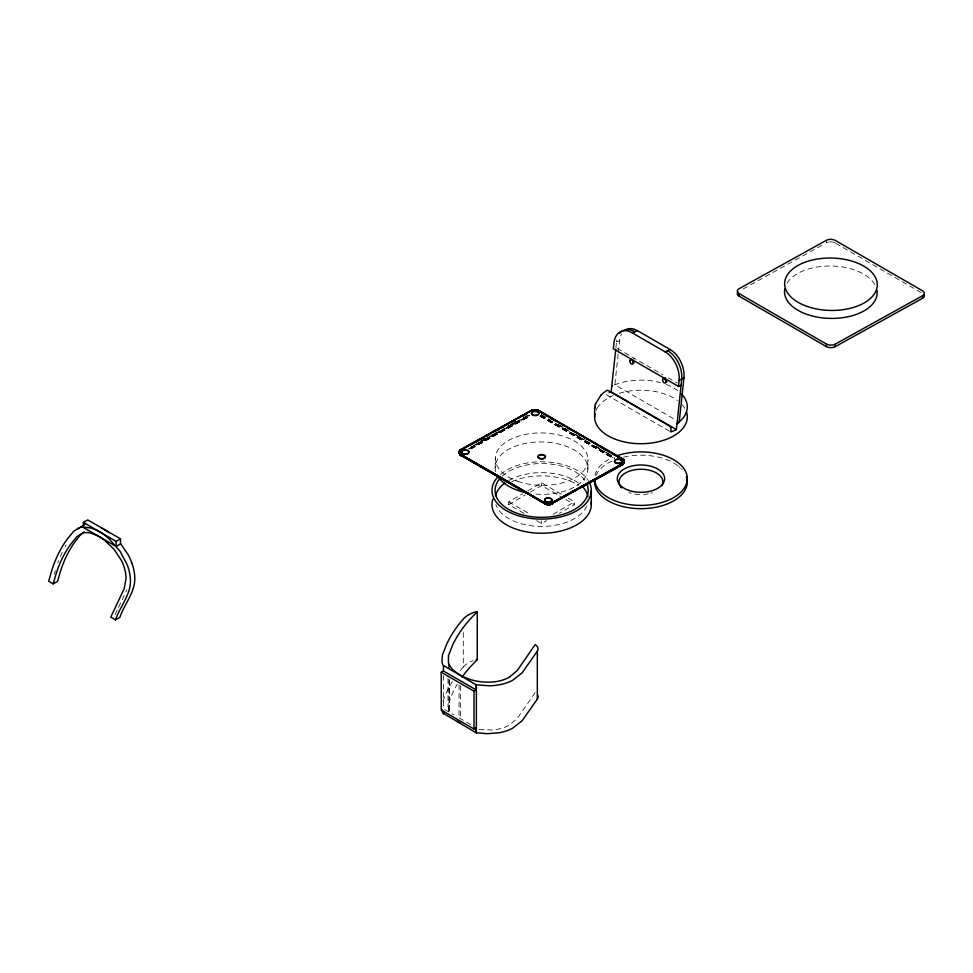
<?xml version="1.0" encoding="UTF-8"?>
<svg xmlns="http://www.w3.org/2000/svg" width="973" height="973" viewBox="0 0 973 973"><rect width="100%" height="100%" fill="white"/><g stroke="black" fill="none" stroke-linecap="round" stroke-linejoin="round"><path stroke-width="0.73" stroke-dasharray="4.87 3.65" d="M495.196 467.612L495.366 458.149M587.838 469.156L588.008 459.694M826.442 240.282L826.405 242.824A6.179 3.491 1 0 1 828.558 242.058M921.188 292.618L835.138 242.934L835.187 240.38M449.319 679.908L449.319 712.844L449.04 712.272A31.355 18.11 0 0 1 448.419 710.533L448.48 703.601L452.579 693.141A218.791 126.32 0 0 1 457.346 684.141M615.921 347.677L616.408 343.177M618.147 353.99L614.863 384.785L675.286 419.679M618.305 352.53L619.57 340.793A22.33 14.461 67 0 1 621.552 334.116M54.293 574.094L55.303 570.677M442.885 701.253L446.607 692.229A224.629 129.689 0 0 1 452.64 681.161M118.499 607.456L126.928 589.76M115.155 614.583L117.855 608.83M535.211 692.521L517.235 718.439L509.536 724.994A29.883 17.259 0 0 1 496.85 729.422A30.637 17.684 0 0 1 491.183 730.042L478.144 729.264M523.9 513.343L508.697 504.573L508.697 501.849L522.635 493.798M527.707 490.879L541.633 482.827L563.172 495.269M508.697 504.573L525.165 495.062M530.236 492.143L541.633 485.551L560.63 496.522M553.029 514.279L574.569 501.849L574.569 504.573L559.366 513.343M536.573 520.664L541.633 523.583L546.704 520.664M743.031 289.017L823.754 244.296M481.307 440.696L486.585 437.777M511.628 423.9L515.581 421.71M481.416 440.866L486.682 437.947M491.961 435.028L495.914 432.839M507.772 426.259L515.678 421.881M474.933 444.685L486.792 438.118M488.118 437.388L502.615 429.348M507.882 426.429L518.427 420.591M523.693 417.672L528.971 414.753M471.09 447.045L529.081 414.912M471.212 447.203L529.203 415.07M468.706 448.808L529.324 415.228M468.84 448.954L529.446 415.374M468.974 449.088L529.58 415.507M470.421 448.492L529.713 415.641M470.567 448.602L529.993 415.86M470.847 448.808L530.127 415.958M470.993 448.894L530.273 416.055M619.57 340.793L616.566 341.669A22.61 14.644 67 0 1 617.004 339.224M617.223 348.431L662.844 374.763M668.05 377.767L677.172 383.034M669.473 431.209L605.498 394.272A46.765 23.243 6.1 0 1 608.198 393.007M541.353 414.705L549.137 419.193M558.21 424.435L565.994 428.923M575.067 434.165L582.839 438.653M595.804 446.133L599.696 448.383M541.243 414.863L550.317 420.105M558.101 424.593L567.174 429.835M574.946 434.323L584.031 439.565M585.32 440.319L590.514 443.311M595.695 446.303L600.876 449.295M606.07 452.287L609.949 454.537M541.134 415.033L550.207 420.275M557.979 424.763L590.392 443.469M595.573 446.461L611.129 455.449M541.012 415.191L613.598 457.103M540.879 415.337L614.766 457.991M540.757 415.483L614.632 458.137M540.623 415.617L614.498 458.271M540.392 415.872L614.364 458.392M540.246 415.982L613.975 458.551M540.1 416.079L613.829 458.648M539.966 416.164L613.683 458.721M568.232 498.188L574.569 501.849M565.702 499.453L574.569 504.573M508.697 501.849L530.236 514.279M444.734 709.585L453.904 714.875M459.147 717.904L470.944 724.715M541.633 482.827L541.633 485.551M541.633 520.859L541.633 523.583M463.294 632.547L463.294 666.979A224.629 129.689 0 0 0 460.351 670.47M460.472 685.71L460.472 718.646M459.037 684.87L459.037 717.819M449.648 680.492L449.648 713.428M449.04 679.324L449.04 712.272M448.006 678.607L448.006 707.055M443.433 675.542L443.433 708.831M595.999 475.456A46.327 26.745 0 0 1 613.075 460.57M623.596 457.128A46.327 26.745 0 0 1 673.717 463.014M674.289 463.355A46.327 26.745 0 0 1 677.463 465.459M677.962 465.836A46.327 26.745 0 0 1 678.436 466.213M679.361 466.967A46.327 26.745 0 0 1 679.811 467.356M680.674 468.159A46.327 26.745 0 0 1 681.076 468.56M681.866 469.375A46.327 26.745 0 0 1 682.231 469.789M594.977 475.396A46.327 26.745 0 0 1 613.075 457.286M652.421 492.715A21.929 12.661 0 0 1 650.828 493.238M648.286 493.858A21.929 12.661 0 0 1 632.997 493.725M631.319 493.299A21.929 12.661 0 0 1 628.923 492.52M787.023 283.167A46.327 26.198 1 0 1 832.438 266.043A46.327 26.198 1 0 1 875.566 285.953M829.483 241.912A6.179 3.491 1 0 1 832.049 241.949M832.681 242.046A6.179 3.491 1 0 1 835.138 242.934M495.768 471.723A46.327 26.198 1 0 1 538.823 441.961A46.327 26.198 1 0 1 587.814 469.764A46.327 26.198 1 0 1 535.077 494.029M595.999 410.497A46.327 26.745 0 0 1 596.899 408.696M597.154 408.259A46.327 26.745 0 0 1 613.075 395.597M619.205 393.347A46.327 26.745 0 0 1 677.463 400.499M682.231 404.817A46.327 26.745 0 0 1 684.761 408.259M614.389 384.967A46.327 26.745 0 0 1 660.533 382.632M666.189 384.444A46.327 26.745 0 0 1 678.436 391.158M633.472 358.368A2.469 1.605 67 0 1 634.822 358.867M463.294 666.979A27.901 16.115 0 0 1 473.182 660.606M57.821 562.905A224.982 129.895 60 0 1 58.611 560.776M60.29 556.629A224.982 129.895 60 0 1 64.023 548.748M65.033 546.875A224.982 129.895 60 0 1 66.079 545.026M511.749 481.671A49.659 28.679 0 0 1 578.546 485.381M500.463 474.41A49.659 28.679 0 0 1 547.69 461.993A49.659 28.679 0 0 1 588.3 480.638M502.141 476.198A46.57 26.891 0 0 1 546.911 463.732A46.57 26.891 0 0 1 585.673 481.696M586.828 506.033A46.57 26.891 0 0 1 541.633 526.417A46.57 26.891 0 0 1 496.437 506.033M496.254 505.571A46.57 26.891 0 0 1 495.914 504.659M508.697 480.516A46.57 26.891 0 0 1 580.249 484.493M517.818 481.331A46.327 26.198 1 0 0 587.996 460.156A46.327 26.198 1 0 0 519.217 435.965A46.327 26.198 1 0 0 517.818 481.331"/><path stroke-width="1.46" d="M547.957 504.002C545.841 502.032 548.225 506.824 547.641 503.382M534.518 410.156L536.743 410.278M547.045 504.646C544.223 502.396 547.215 505.875 547.312 503.357M533.569 410.241L534.518 409.803M547.835 504.561C546.425 504.355 545.902 503.053 546.911 504.355M594.637 408.757L594.625 416.967M739.066 296.157L739.103 293.615A6.179 3.491 1 0 1 739.103 288.677L826.442 240.282A6.179 3.491 1 0 1 835.187 240.38L922.538 290.818A6.179 3.491 1 0 1 922.538 295.756L922.501 298.31L835.15 346.704A6.179 3.491 1 0 1 826.418 346.595L739.066 296.157A6.179 3.491 1 0 1 738.081 291.936M826.418 346.595L826.466 344.053L739.103 293.615M835.15 346.704L835.199 344.15L922.538 295.756M547.312 503.673C555.948 501.727 548.845 506.118 546.68 503.272M549.879 503.309C550.864 505.656 548.918 505.023 548.602 503.576M549.563 503.357L549.003 504.464M547.981 504.732L547.957 503.406M537.376 410.059L537.595 411.032M549.052 504.537L550.134 504.525L550.499 503.211M537.68 410.132L537.619 410.837M623.924 460.022L624.192 462.309L622.331 464.863L550.45 504.415L550.791 503.138M550.426 504.488L551.083 503.065M538.251 410.302L538.458 411.105L537.972 410.205M551.642 502.895C550.876 504.573 550.499 504.89 551.375 502.98M623.207 460.74L622.513 458.952L538.531 410.399M550.73 504.403L552.165 502.676L622.744 463.598L624.021 462.516L624.192 460.545M539.529 410.874L622.611 459.803L622.525 458.782L537.655 410.472M552.421 502.567C553.078 504.355 549.1 504.464 551.083 503.223M594.661 408.465L594.771 407.176M462.941 455.851C459.743 457.809 458.66 448.918 459.292 453.114C464.644 459.974 457.505 450.718 460.922 454.586L544.564 502.98M462.807 455.911L459.986 454.5L459.11 451.934L459.986 454.5L462.248 456.045M460.728 455.303L459.207 451.727L459.682 453.856L461.944 455.936M546.473 504.318L461.153 455.607L460.801 454.111M552.08 503.807L552.652 502.445M594.637 408.928L594.661 408.283M623.134 462.576C625.043 460.411 622.659 466.359 620.701 465.082C620.92 465.885 624.994 462.528 622.197 463.659M623.243 463.33C625.153 460.643 622.842 465.763 621.115 465.313M621.382 465.313L623.924 462.528L623.121 464.17L620.506 464.875L622.27 464.875L622.744 463.598L552.372 503.041M624.325 461.275L623.182 464.085M620.701 464.729L622.246 464.644L622.379 463.732M622.951 463.464L622.501 464.729M622.465 459.305L623.097 459.73L622.44 459.487M623.34 463.172L622.148 464.024M623.279 460.557L623.34 459.365L623.438 460.034M623.498 459.524L623.498 460.545M623.657 459.682L623.632 460.703L623.231 460.059M623.802 462.698L622.963 464.316M622.124 464.766L624.167 462.333L623.997 460.533M605.79 391.657A3.077 1.995 67 0 1 608.186 390.587L669.156 425.797A3.077 1.995 67 0 1 671.042 429.738L670.786 431.963A46.765 23.243 6.1 0 0 676.405 429.567L681.72 379.288A22.622 14.656 67 0 0 667.575 350.669M609.366 392.533A46.765 23.243 6.1 0 1 611.129 391.876L615.763 349.161M624.252 461.822L623.571 463.61L622.513 463.89M678.485 386.403L679.13 380.394A22.622 14.656 67 0 0 664.985 351.764L632.219 332.851A22.61 14.644 67 0 0 613.975 342.776L613.331 348.784L678.485 386.403L681.088 385.296M625.651 329.847A22.33 14.461 67 0 1 637.412 330.65L670.178 349.562A22.355 14.473 67 0 1 683.934 377.962L679.227 421.954L676.977 423.705A46.132 26.636 0 0 0 678.911 422.221L679.361 421.832A46.327 26.745 0 0 0 681.477 393.907M624.192 461.226C617.673 471.212 629.774 456.106 621.37 464.899M622.975 463.866L623.657 462.856L622.477 464.06M460.107 453.844L543.919 502.336L544.515 503.783L548.042 504.501M594.807 406.884L595.452 404.063M594.746 407.359L594.831 406.714M623.219 463.489L624.325 461.445L623.863 463.087M459.755 453.163C459.171 448.76 458.514 454.573 461.129 455.352L546.108 504.342M460.643 453.88C462.297 456.519 459.974 454.756 459.329 453.004C457.809 452.019 463.136 457.237 460.922 454.427M623.547 463.476L624.119 461.737L623.243 463.026M548.03 504.634L547.349 504.306M551.022 503.673L547.969 504.646M459.645 453.017L459.28 452.056M623.328 463.537L624.18 462.297M623.851 460.533L623.474 459.864M115.532 619.85C119.934 606.41 131.246 594.515 130.406 579.604A35.952 20.749 60 0 0 127.378 565.204L120.068 551.253L108.952 538.653A51.885 29.956 60 0 0 102.858 533.873A52.883 30.54 60 0 0 99.173 531.574A53.479 30.868 60 0 0 96.376 530.09L91.267 528.047L82.62 526.977A38.385 22.16 60 0 0 79.068 527.792L73.522 531.404L66.225 540.514A224.982 129.895 60 0 0 51.983 569.789L48.65 581.234L53.174 583.849L56.154 573.705A218.791 126.32 60 0 1 69.995 545.221L77.013 536.451L82.973 532.924A31.355 18.11 60 0 1 84.797 532.608L87.327 532.584A42.605 24.593 60 0 1 91.158 533.192L96.728 535.332A46.838 27.037 60 0 1 104.087 539.833L114.06 549.307L121.26 560.205A30.637 17.684 60 0 1 123.535 565.422A29.883 17.259 60 0 1 126.04 578.607L124.228 588.568L110.788 617.101L115.532 619.85L119.898 617.32C124.313 603.892 135.612 591.998 134.773 577.086A35.952 20.749 60 0 0 131.744 562.686M549.429 504.476L549.344 504.622M624.204 462.114L622.562 464.62L620.506 464.875M595.549 403.771L600.973 395.099M595.403 404.221L595.598 403.6M460.071 451.058L459.937 450.195L459.292 452.396M459.791 453.004L459.414 450.852M550.159 503.734L622.72 463.914M461.98 677.135A218.791 126.32 0 0 1 470.312 666.906L477.293 659.536L476.089 659.658M547.665 504.513L547.629 503.856M459.39 452.044L459.329 451.204M622.173 464.352L623.121 463.647M623.279 463.926L622.684 464.218M624.021 462.795L622.817 464.413M459.706 452.372L459.645 450.523M622.696 464.072L620.555 465.167M623.924 461.883L623.182 462.722M459.499 451.533L459.548 451.022M460.144 454.014L460.618 454.768L459.572 451.192M622.209 464.839L550.876 503.917M550.511 504.355L552.567 503.053M509.536 677.086L517.235 670.519L535.211 644.613A10.8 6.239 0 0 1 537.315 651.168L522.075 672.927L512.552 680.346A35.952 20.749 0 0 1 498.565 684.919L496.327 685.247A37.047 21.394 0 0 1 489.528 685.77L476.186 684.87L443.08 665.277A38.385 22.16 0 0 1 442.01 661.798L442.362 655.182L446.607 644.321A224.629 129.689 0 0 1 463.294 619.059A27.901 16.115 0 0 1 476.089 611.749L477.293 611.628L470.312 618.998A218.791 126.32 0 0 0 452.567 645.233L448.48 655.693L448.419 662.613A31.355 18.11 0 0 0 449.04 664.352L450.292 666.554A42.605 24.593 0 0 0 452.737 669.558C462.978 678.984 477.512 682.693 491.183 682.122A30.637 17.684 0 0 0 496.838 681.489A29.883 17.259 0 0 0 509.511 677.074M537.68 695.05A10.8 6.239 0 0 1 537.315 699.076L522.075 720.847L512.552 728.266A35.952 20.749 0 0 1 498.565 732.839L487.278 733.691L476.186 732.791L443.08 713.197A38.385 22.16 0 0 1 442.01 709.718M552.336 503.54L551.642 503.868M459.609 451.363L459.791 450.353M550.864 504.269L551.436 504.111M477.269 659.621L477.269 611.701M550.195 504.476L551.144 504.05M547.714 504.707L544.637 503.832L543.919 502.336M621.297 464.571L621.844 464.595M622.002 464.887L622.805 464.352M623.608 463.549L622.428 464.68M601.265 394.807L604.561 391.912M460.107 450.037L459.864 451.046L460.922 449.49L530.796 410.764L532.657 410.071L532.73 411.165M77.889 528.886L83.435 525.262A38.385 22.16 60 0 1 84.748 524.848M460.813 450.499L460.229 450.913L460.922 449.648L531.27 410.533M621.54 464.912L620.701 465.228M460.484 449.745L460.472 450.949L460.764 450.317M84.128 531.781L80.127 535.211L74.374 542.703A218.791 126.32 60 0 0 60.521 571.175L57.553 581.319L53.174 583.849M460.703 449.611L459.73 451.204M545.817 504.294L544.916 502.81L547.385 504.549L545.634 504.282L545.196 502.907L546.996 503.783M683.934 377.962L679.13 380.394M83.374 522.428L87.74 519.91L120.506 538.823L120.506 543.907L116.14 546.425L83.374 527.512L83.374 522.428L116.14 541.353L120.506 538.823M476.186 732.791L476.186 727.743L474.009 729.008L441.243 710.083L441.243 672.258L443.433 671.005L476.186 689.918L476.186 684.87M441.243 672.258L474.009 691.171L476.186 689.918M544.929 504.002L546.291 503.795L544.065 503.223M489.954 433.934L460.959 450L531.793 410.326M492.593 432.474L516.322 419.327M518.962 417.867L526.867 413.476M470.251 445.257L472.89 443.797M475.529 442.338L483.435 437.947M486.074 436.488L488.714 435.028M496.619 430.65L499.258 429.19M501.898 427.731L504.525 426.259M512.443 421.881L515.082 420.421M522.988 416.043L525.627 414.583M622.44 464.34L549.964 504.464M550.73 503.856L549.514 504.075M552.396 502.883L551.192 503.953M550.925 504.184L552.117 503.661M632.219 332.851L637.412 330.65M664.985 351.764L670.178 349.562M552.165 502.676L551.35 503.296M552.141 503.005L549.173 504.33L545.78 503.552M550.171 503.99L551.241 503.844M551.046 504.196L550.122 504.537M532.365 410.144L531.586 411.129L532.949 409.998M550.803 504.16L551.399 503.965M544.941 503.284L545.902 503.88M532.073 410.229L531.282 410.703M544.989 503.552C547.422 504.841 543.384 501.387 544.637 503.832M545.914 504.014L544.661 503.029M532.949 410.168L533.569 409.901M550.475 503.528L549.854 503.783M546.145 504.44L545.257 503.649M533.569 410.071L535.162 409.961M549.867 503.637L547.957 503.868M544.187 503.455L545.075 503.783M548.906 504.002L547.641 504.111M459.609 453.832C462.941 456.957 459.913 454.792 459.159 452.433M547.641 503.99L546.68 503.588M459.974 454.257L461.518 455.315M461.117 455.571L460.229 454.817M536.768 409.937L538.787 410.679M546.68 503.442L546.072 503.15M546.51 504.355L547.24 504.488M537.643 410.655L538.75 411.032M461.02 455.23L460.363 454.877M460.691 455.242L461.226 455.559M544.965 503.418L544.162 502.786M545.026 503.673L543.931 502.664M545.123 503.892L544.479 503.333M545.841 504.172L545.464 503.892M459.998 453.904L460.302 454.16M611.129 391.876L676.405 429.567M539.48 411.397L547.227 416.067M549.854 417.381L558.891 422.805M561.53 424.119L564.085 425.797M566.712 427.111L575.748 432.535M578.388 433.849L597.799 445.257M600.426 446.583L609.463 451.995M612.102 453.321L614.656 454.999M617.283 456.313L621.139 458.733M551.071 418.487L554.963 420.737M567.928 428.229L570.519 429.725M579.604 434.967L582.195 436.463M584.785 437.959L587.376 439.455M601.642 447.689L605.534 449.94M618.5 457.419L621.09 458.915M460.934 454.744L544.43 503.041M460.983 455.048L545.33 503.917M460.472 723.146L457.371 721.236M549.769 504.549L548.723 504.732M459.511 453.382L461.518 455.79M460.557 454.768L459.876 453.941M461.506 455.705L460.156 454.33M623.146 459.207L623.888 460.363M460.095 454.659L459.28 453.126M459.73 453.491L459.414 453.017M120.506 543.542L127.95 554.428A37.047 21.394 60 0 1 130.905 560.582L131.732 562.686M459.609 453.929L459.122 452.104M623.267 462.005L623.596 462.333M624.289 461.08L624.204 461.761M459.147 451.569L459.195 452.652M591.304 490.453L591.304 504.573M537.315 651.168L537.315 699.076M476.369 684.761L476.369 732.681M474.009 691.171L474.009 729.008M449.04 664.352L449.04 667.344M443.433 665.958L443.433 671.005M443.433 711.348L443.433 713.878M116.14 541.353L116.14 546.425M686.439 476.831A46.327 26.745 0 0 1 643.785 508.624A46.327 26.745 0 0 1 594.746 480.066M616.408 455.972A46.327 26.745 0 0 1 684.007 468.779A46.327 26.745 0 0 1 650.061 504.878A46.327 26.745 0 0 1 594.637 479.117M620.786 486.901A21.929 12.661 0 0 1 639.906 469.278A21.929 12.661 0 0 1 661.847 485.77M621.577 487.862A21.929 12.661 0 0 1 621.175 487.388M876.965 290.477A46.327 26.198 1 0 1 830.419 318.414A46.327 26.198 1 0 1 784.749 288.932M923.9 294.6A6.179 3.491 1 0 1 922.501 298.31M835.199 344.15A6.179 3.491 1 0 1 826.466 344.053M527.986 493.056A46.327 26.198 1 0 1 526.442 492.752M525.688 492.593A46.327 26.198 1 0 1 497.227 475.298M686.439 411.859A46.327 26.745 0 0 1 642.569 443.7A46.327 26.745 0 0 1 594.977 413.707M611.822 386.086A46.327 26.745 0 0 1 612.431 385.795M666.87 381.83A2.469 1.605 67 0 1 665.483 377.804M634.019 362.88A2.469 1.605 67 0 1 632.45 359.779M619.85 333.24A22.61 14.644 67 0 1 634.822 331.757M100.742 527.573A53.479 30.868 60 0 1 105.364 530.139A52.883 30.54 60 0 1 109.073 532.669M591.11 502.068A49.659 28.679 0 0 1 539.03 533.204A49.659 28.679 0 0 1 492.885 499.1M589.127 482.061A49.659 28.679 0 0 1 536.014 518.937A49.659 28.679 0 0 1 498.626 476.113M586.828 483.946A46.57 26.891 0 0 1 536.366 517.162A46.57 26.891 0 0 1 500.134 478.242M495.512 495.78A46.57 26.891 0 0 1 504.926 482.973M582.754 486.901A46.57 26.891 0 0 1 587.96 496.716M628.801 490.392A23.68 13.671 0 0 0 664.632 478.862A23.68 13.671 0 0 0 629.422 466.712A23.68 13.671 0 0 0 628.801 490.392M807.104 306.422A46.327 26.198 1 0 0 877.281 285.235A46.327 26.198 1 0 0 808.502 261.056A46.327 26.198 1 0 0 807.104 306.422M533.216 415.045A3.71 2.092 1 0 0 538.872 413.403A3.71 2.092 1 0 0 533.411 411.421A3.71 2.092 1 0 0 533.216 415.045M463.233 453.722A3.71 2.092 1 0 0 468.986 452.19A3.71 2.092 1 0 0 463.647 450.11A3.71 2.092 1 0 0 463.233 453.722M539.833 458.38A3.71 2.092 1 0 0 545.427 456.678A3.71 2.092 1 0 0 539.906 454.756A3.71 2.092 1 0 0 539.833 458.38M616.128 462.941A3.71 2.092 1 0 0 621.856 461.36A3.71 2.092 1 0 0 616.481 459.317A3.71 2.092 1 0 0 616.128 462.941M546.072 501.582A3.71 2.092 1 0 0 551.959 500.207A3.71 2.092 1 0 0 546.814 497.981A3.71 2.092 1 0 0 546.072 501.582M539.82 458.636A3.71 2.092 1 0 0 545.427 456.933A3.71 2.092 1 0 0 539.906 455.011A3.71 2.092 1 0 0 539.82 458.636M533.204 415.301A3.71 2.092 1 0 0 538.86 413.659A3.71 2.092 1 0 0 533.411 411.676A3.71 2.092 1 0 0 533.204 415.301M616.128 463.197A3.71 2.092 1 0 0 621.856 461.616A3.71 2.092 1 0 0 616.481 459.572A3.71 2.092 1 0 0 616.128 463.197M463.233 453.977A3.71 2.092 1 0 0 468.986 452.433A3.71 2.092 1 0 0 463.647 450.365A3.71 2.092 1 0 0 463.233 453.977M546.072 501.837A3.71 2.092 1 0 0 551.959 500.463A3.71 2.092 1 0 0 546.802 498.237A3.71 2.092 1 0 0 546.072 501.837M662.601 379.896A2.469 1.605 67 0 0 665.167 383.058A2.469 1.605 67 0 0 665.313 379.239A2.469 1.605 67 0 0 662.601 379.896M629.847 360.874A2.469 1.605 67 0 0 632.328 364.17A2.469 1.605 67 0 0 632.632 360.424A2.469 1.605 67 0 0 629.847 360.874"/></g></svg>
